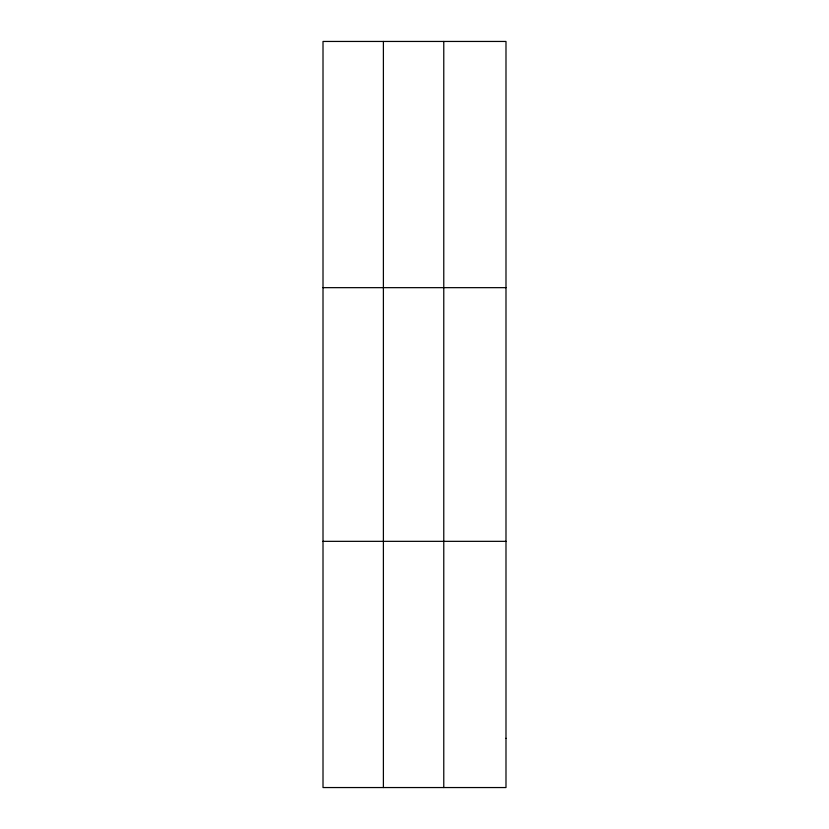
<?xml version="1.0" encoding="UTF-8"?>
<svg xmlns="http://www.w3.org/2000/svg" width="829" height="829" viewBox="0 0 829 829"><rect width="100%" height="100%" fill="white"/><g stroke="black" fill="none" stroke-linecap="round" stroke-linejoin="round"><path stroke-width="1.24" d="M383.392 41.45L383.392 787.55M443.774 41.45L443.774 787.55M323.009 287.663L505.991 287.663M323.009 541.337L505.991 541.337M505.991 738.307L505.991 787.55L323.009 787.55L323.009 41.45L505.991 41.45L505.991 738.307"/></g></svg>
